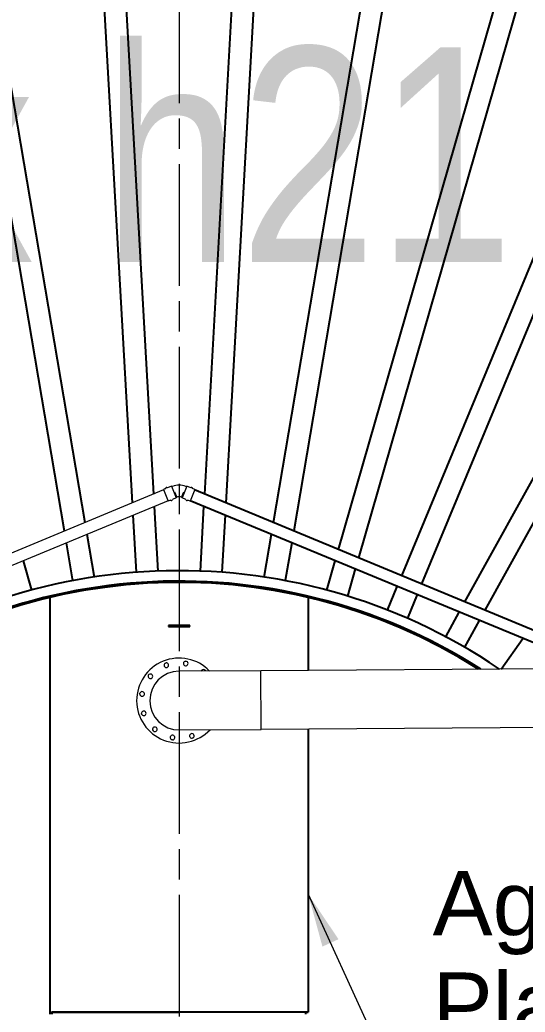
# Model space of a CAD drawing. Header units: millimetres. Extents: x 0 to 118900, y 0 to 84100.
# Drawn here: x 24197 to 26547, y 19380 to 23997 of the extents above; entities that cross this region are included whole.
import ezdxf

# ---------------------------------------------------------------- set-up
doc = ezdxf.new("R2010")
doc.units = ezdxf.units.MM
doc.header["$LTSCALE"] = 100
doc.linetypes.add('CHAIN', pattern=[0.3543, 0.2362, -0.0295, 0.0591, -0.0295])
for name, color, linetype, lineweight, true_color in [('4003-AREA-04.1_F-Foundation', 7, 'Continuous', 25, 0xadadad), ('P_Anti-Foam (AF)', 6, 'Continuous', 18, 0xff00ff), ('P_BioGas (BG)', 94, 'Continuous', 18, 0x008100)]:
    doc.layers.add(name, color=color, linetype=linetype, lineweight=lineweight, true_color=true_color)
for name, color, linetype, lineweight in [('4003-AREA-04.1_T-Tank', 7, 'Continuous', 25), ('4003-AREA-04.1_T-Tank_Annotation', 7, 'Continuous', 25), ('Center Mark', 7, 'Continuous', 18), ('Symbol', 7, 'Continuous', 18), ('Visible', 7, 'Continuous', 25)]:
    doc.layers.add(name, color=color, linetype=linetype, lineweight=lineweight)
doc.styles.add('Text Style173', font='')
doc.styles.add('Title', font='arial.ttf')
doc.styles.get('Text Style173').set_extended_font_data('Bahnschrift SemiLight Condensed')
doc.dimstyles.new('Default - Method 2a$7', dxfattribs={"dimscale": 100, "dimtxt": 3, "dimasz": 2.5, "dimexe": 3, "dimexo": 0.5, "dimgap": 0.7, "dimtad": 0, "dimtoh": 1, "dimdec": 1, "dimrnd": 1e-08, "dimtxsty": 'Title', "dimcen": 0.09, "dimdle": 10, "dimclrd": 256, "dimclre": 256, "dimclrt": 7, "dimazin": 2, "dimtfac": 0.833333, "dimtdec": 1, "dimtmove": 0, "dimatfit": 3, "dimfxl": 1, "dimtolj": 1, "dimlwd": -1, "dimlwe": -1, "dimarcsym": 0})

msp = doc.modelspace()

# ---------------------------------------------------------------- linework, layer by layer
at = {"layer": '4003-AREA-04.1_F-Foundation'}
msp.add_circle((24937.91, 18779.59), 12250, dxfattribs=at)
at = {"layer": '4003-AREA-04.1_T-Tank'}
msp.add_circle((24937.91, 18779.59), 11950, dxfattribs=at)
at = {"layer": 'Center Mark', "linetype": 'CHAIN', "ltscale": 23.990969}
msp.add_line((24937.91, 31825.59), (24937.91, 5733.59), dxfattribs=at)
at = {"layer": 'P_Anti-Foam (AF)'}
for p, q in [((24865.68, 21809.6), (22846.45, 20973.2)), ((24875.24, 21816.05), (24864.8, 21811.72)), ((24864.8, 21811.72), (24887.22, 21757.58)), ((24901.75, 21827.03), (24884.11, 21819.72)), ((24901.75, 21827.03), (24924.18, 21772.89)), ((24906.36, 21826.35), (24901.75, 21827.03)), ((24974.07, 21827.03), (24951.64, 21772.89)), ((24969.47, 21826.35), (24974.07, 21827.03)), ((24991.71, 21819.72), (24974.07, 21827.03)), ((25011.02, 21811.72), (24988.6, 21757.58)), ((25011.02, 21811.72), (25000.58, 21816.05)), ((24886.34, 21759.71), (22867.12, 20923.31)), ((24897.66, 21761.91), (24887.22, 21757.58)), ((24924.18, 21772.89), (24906.53, 21765.58)), ((24926.66, 21776.23), (24924.18, 21772.89)), ((24949.16, 21776.23), (24951.64, 21772.89)), ((24969.29, 21765.58), (24951.64, 21772.89)), ((24988.6, 21757.58), (24978.16, 21761.91))]:
    msp.add_line(p, q, dxfattribs=at)
for centre, radius, start, end in [((24875.14, 21816.28), 0.25, 292.5, 10.68772), ((24879.96, 21817.19), 4.65, 34.31228, 190.68772), ((24884.01, 21819.95), 0.25, 214.31228, 292.5), ((24937.91, 21739.94), 92, 69.94096, 110.05904), ((24991.81, 21819.95), 0.25, 247.5, 325.68772), ((24995.86, 21817.19), 4.65, 349.31228, 145.68772), ((25000.68, 21816.28), 0.25, 169.31228, 247.5), ((24897.76, 21761.67), 0.25, 34.31228, 112.5), ((24901.81, 21764.44), 4.65, 214.31228, 10.68772), ((24906.63, 21765.35), 0.25, 112.5, 190.68772), ((24937.91, 21739.74), 38.18, 72.87018, 107.12982), ((24969.19, 21765.35), 0.25, 349.31228, 67.5), ((24974.01, 21764.44), 4.65, 169.31228, 325.68772), ((24978.06, 21761.67), 0.25, 67.5, 145.68772)]:
    msp.add_arc(centre, radius, start, end, dxfattribs=at)
for points, knots in [([(24916.57, 21801.33), (24916.71, 21800.98), (24916.86, 21800.62), (24918.33, 21796.99), (24919.63, 21793.78), (24922.03, 21787.83), (24923.1, 21785.16), (24924.87, 21780.73), (24925.56, 21779), (24926.45, 21776.78), (24926.66, 21776.23), (24926.66, 21776.23)], [-12.7734961, -12.7734961, -12.7734961, -12.7734961, -12.6590182, -12.6590182, -11.597637, -11.597637, -10.541818, -10.541818, -9.494712, -9.494712, -8.5149611, -8.5149611, -8.5149611, -8.5149611]), ([(24949.16, 21776.23), (24949.16, 21776.23), (24949.16, 21776.23), (24949.19, 21776.31), (24949.25, 21776.46), (24949.56, 21777.25), (24949.96, 21778.25), (24951.19, 21781.33), (24952.08, 21783.55), (24954.14, 21788.69), (24955.27, 21791.5), (24957.38, 21796.72), (24958.31, 21799.02), (24959.25, 21801.33)], [-8.5111604, -8.5111604, -8.5111604, -8.5111604, -8.39109, -8.39109, -7.98249, -7.98249, -7.0831107, -7.0831107, -6.0113604, -6.0113604, -5.0042693, -5.0042693, -4.2550366, -4.2550366, -4.2550366, -4.2550366])]:
    msp.add_open_spline(points, degree=3, knots=knots, dxfattribs=at)
at = {"layer": 'P_BioGas (BG)'}
for p, q in [((25317.97, 20968.69), (24936.98, 20966.09)), ((26735.88, 20978.37), (25317.97, 20968.69)), ((25319.83, 20695.7), (25317.97, 20968.69)), ((25319.83, 20695.7), (25317.97, 20968.69)), ((24938.84, 20693.1), (25319.83, 20695.7)), ((26737.75, 20705.38), (25319.83, 20695.7))]:
    msp.add_line(p, q, dxfattribs=at)
for centre, radius, start, end in [((24937.91, 20829.59), 197.5, 44.11159, 316.67087), ((24968.71, 21001.86), 10.75, 92.6162, 67.11095), ((24937.91, 20829.59), 136.5, 90.39123, 270.39123), ((24937.91, 20829.59), 136.5, 90.39123, 270.39123), ((24878.45, 20994.18), 10.75, 122.6162, 97.11095), ((25050.72, 20963.38), 10.75, 62.6162, 161.48158), ((25050.72, 20963.38), 10.75, 19.30087, 37.11095), ((24804.12, 20942.4), 10.75, 152.6162, 127.11095), ((24765.64, 20860.39), 10.75, 182.6162, 157.11095), ((24773.32, 20770.13), 10.75, 212.6162, 187.11095), ((24825.1, 20695.8), 10.75, 242.6162, 217.11095), ((24907.11, 20657.32), 10.75, 272.6162, 247.11095), ((24997.37, 20665), 10.75, 302.6162, 277.11095)]:
    msp.add_arc(centre, radius, start, end, dxfattribs=at)
for points, knots in [([(24968.22, 21012.6), (24968.55, 21012.62), (24968.89, 21012.61), (24970.11, 21012.56), (24970.98, 21012.41), (24972.19, 21012.04), (24972.54, 21011.91), (24972.89, 21011.76)], [-2.17736247, -2.17736247, -2.17736247, -2.17736247, -2.07623279, -2.07623279, -1.81189965, -1.81189965, -1.69812221, -1.69812221, -1.69812221, -1.69812221]), ([(24872.65, 21003.24), (24872.79, 21003.32), (24872.93, 21003.41), (24873.95, 21004), (24874.89, 21004.38), (24876.29, 21004.72), (24876.7, 21004.8), (24877.12, 21004.85)], [-2.17747426, -2.17747426, -2.17747426, -2.17747426, -2.12868784, -2.12868784, -1.82469566, -1.82469566, -1.69810299, -1.69810299, -1.69810299, -1.69810299]), ([(25055.66, 20972.93), (25055.81, 20972.85), (25055.95, 20972.78), (25056.97, 20972.19), (25057.77, 20971.56), (25058.76, 20970.52), (25059.04, 20970.2), (25059.29, 20969.87)], [-2.17747426, -2.17747426, -2.17747426, -2.17747426, -2.12868784, -2.12868784, -1.82469566, -1.82469566, -1.69810299, -1.69810299, -1.69810299, -1.69810299]), ([(24794.58, 20947.34), (24794.63, 20947.46), (24794.7, 20947.57), (24795.45, 20948.9), (24796.36, 20949.97), (24797.52, 20950.88), (24797.58, 20950.93), (24797.63, 20950.97)], [-3.20779585, -3.20779585, -3.20779585, -3.20779585, -3.1624121, -3.1624121, -2.67415227, -2.67415227, -2.6485085, -2.6485085, -2.6485085, -2.6485085]), ([(24754.9, 20859.9), (24754.89, 20860.24), (24754.89, 20860.57), (24754.95, 20861.79), (24755.1, 20862.66), (24755.46, 20863.87), (24755.59, 20864.22), (24755.74, 20864.57)], [-2.17736247, -2.17736247, -2.17736247, -2.17736247, -2.07623279, -2.07623279, -1.81189965, -1.81189965, -1.69812221, -1.69812221, -1.69812221, -1.69812221]), ([(24764.27, 20764.34), (24764.18, 20764.47), (24764.1, 20764.61), (24763.51, 20765.63), (24763.13, 20766.57), (24762.78, 20767.97), (24762.71, 20768.38), (24762.65, 20768.8)], [-2.17747426, -2.17747426, -2.17747426, -2.17747426, -2.12868784, -2.12868784, -1.82469566, -1.82469566, -1.69810299, -1.69810299, -1.69810299, -1.69810299]), ([(24820.16, 20686.26), (24820.02, 20686.33), (24819.87, 20686.41), (24818.85, 20687), (24818.05, 20687.63), (24817.06, 20688.66), (24816.78, 20688.98), (24816.53, 20689.32)], [-2.17747426, -2.17747426, -2.17747426, -2.17747426, -2.12868784, -2.12868784, -1.82469566, -1.82469566, -1.69810299, -1.69810299, -1.69810299, -1.69810299]), ([(24907.6, 20646.59), (24907.27, 20646.57), (24906.93, 20646.57), (24905.71, 20646.63), (24904.84, 20646.78), (24903.64, 20647.14), (24903.28, 20647.27), (24902.93, 20647.42)], [-2.17736247, -2.17736247, -2.17736247, -2.17736247, -2.07623279, -2.07623279, -1.81189965, -1.81189965, -1.69812221, -1.69812221, -1.69812221, -1.69812221]), ([(25003.17, 20655.95), (25003.03, 20655.86), (25002.89, 20655.78), (25001.87, 20655.19), (25000.93, 20654.81), (24999.53, 20654.47), (24999.12, 20654.39), (24998.7, 20654.34)], [-2.17747426, -2.17747426, -2.17747426, -2.17747426, -2.12868784, -2.12868784, -1.82469566, -1.82469566, -1.69810299, -1.69810299, -1.69810299, -1.69810299])]:
    msp.add_open_spline(points, degree=3, knots=knots, dxfattribs=at)
at = {"layer": 'Visible'}
for p, q in [((24720.9, 21749.63), (24217.39, 30707.96)), ((24317.23, 30713.57), (24818.78, 21790.17)), ((25056.77, 21790.28), (25557.47, 30713.63)), ((25657.31, 30708.02), (25154.65, 21749.74)), ((24404.68, 21618.64), (22886.36, 30552.28)), ((22984.95, 30569.03), (24499.44, 21657.9)), ((25376.12, 21658), (26889.76, 30569.22)), ((26988.35, 30552.47), (25470.88, 21618.75)), ((25678.87, 21532.6), (28197.51, 30276.55)), ((28293.6, 30248.87), (25771.84, 21494.09)), ((25973.44, 21410.59), (29464.26, 29839.3)), ((29556.65, 29801.04), (26065.83, 21372.32)), ((26267.43, 21288.81), (30674.1, 29262.97)), ((30761.62, 29214.6), (26360.4, 21250.3)), ((26787.68, 21073.32), (25010.14, 21809.6)), ((26738.44, 21035.26), (24989.48, 21759.71)), ((24821.99, 21733.05), (24838.91, 21432.05)), ((25036.67, 21432.05), (25053.56, 21733.16)), ((24739.06, 21426.43), (24724.11, 21692.51)), ((25151.44, 21692.62), (25136.51, 21426.45)), ((24508.73, 21603.29), (24542.55, 21404.28)), ((25333.03, 21404.32), (25366.84, 21603.4)), ((24443.96, 21387.53), (24413.96, 21564.04)), ((25461.61, 21564.14), (25431.61, 21387.57)), ((24211.75, 21480.28), (24251.16, 21343.51)), ((25624.42, 21343.58), (25663.82, 21480.38)), ((25756.8, 21441.87), (25720.51, 21315.9)), ((25907.18, 21250.59), (25952.78, 21360.69)), ((24337.91, 19379.59), (24337.91, 21309.41)), ((24337.91, 19379.59), (24337.91, 21309.41)), ((25537.91, 21309.41), (25537.91, 20970.19)), ((25537.91, 21309.41), (25537.91, 20970.19)), ((26045.17, 21322.43), (25999.57, 21212.33)), ((26177.75, 21126.53), (26241.14, 21241.25)), ((26334.11, 21202.74), (26265.27, 21078.16)), ((24987.91, 21179.59), (24887.91, 21179.59)), ((24887.91, 21179.59), (24887.91, 21173.59)), ((24887.91, 21173.59), (24987.91, 21173.59)), ((24987.91, 21173.59), (24987.91, 21179.59)), ((26435.11, 20976.32), (26536.32, 21118.98)), ((25537.91, 20697.19), (25537.91, 19379.59)), ((25537.91, 20697.19), (25537.91, 19379.59)), ((24337.91, 19369.59), (24337.91, 19379.59)), ((24337.91, 19379.59), (24937.91, 19379.59)), ((24347.91, 19369.59), (24347.91, 19379.59)), ((25527.91, 19379.59), (24347.91, 19379.59)), ((25527.91, 19379.59), (25537.91, 19379.59)), ((25537.91, 19379.59), (25527.91, 19379.59)), ((25527.91, 19369.59), (25527.91, 19379.59))]:
    msp.add_line(p, q, dxfattribs=at)
for radius, start, end in [(12796, 45.675698, 314.324302), (2654.3, 55.85215, 348.39071), (2606, 57.42664, 348.90027), (2600, 57.63108, 342.65786)]:
    msp.add_arc((24937.91, 18779.59), radius, start, end, dxfattribs=at)

# ---------------------------------------------------------------- texts
at = {"layer": '4003-AREA-04.1_T-Tank_Annotation', "insert": (19298.11, 22684), "char_height": 1000, "attachment_point": 7, "style": 'Text Style173'}
msp.add_mtext('Ø23,9m x h21,7m', dxfattribs=at)
at = {"layer": 'Symbol', "color": 7, "insert": (26116.76, 19259.87), "char_height": 300, "width": 1443.9788, "attachment_point": 7, "line_spacing_factor": 0.944221, "style": 'Title'}
msp.add_mtext('\\fArial|b0|i0;Agitator\\PPlate', dxfattribs=at)

# ---------------------------------------------------------------- leaders
at = {"layer": 'Symbol', "annotation_type": 0, "has_hookline": 1, "hookline_direction": 0, "text_width": 1450.07}
msp.add_leader([(25537.91, 19929.18), (25866.76, 19209.87), (26116.76, 19209.87)], dimstyle='Default - Method 2a$7', override={"dimgap": 0, "dimtad": 1}, dxfattribs=at)

doc.saveas('drawing.dxf')
